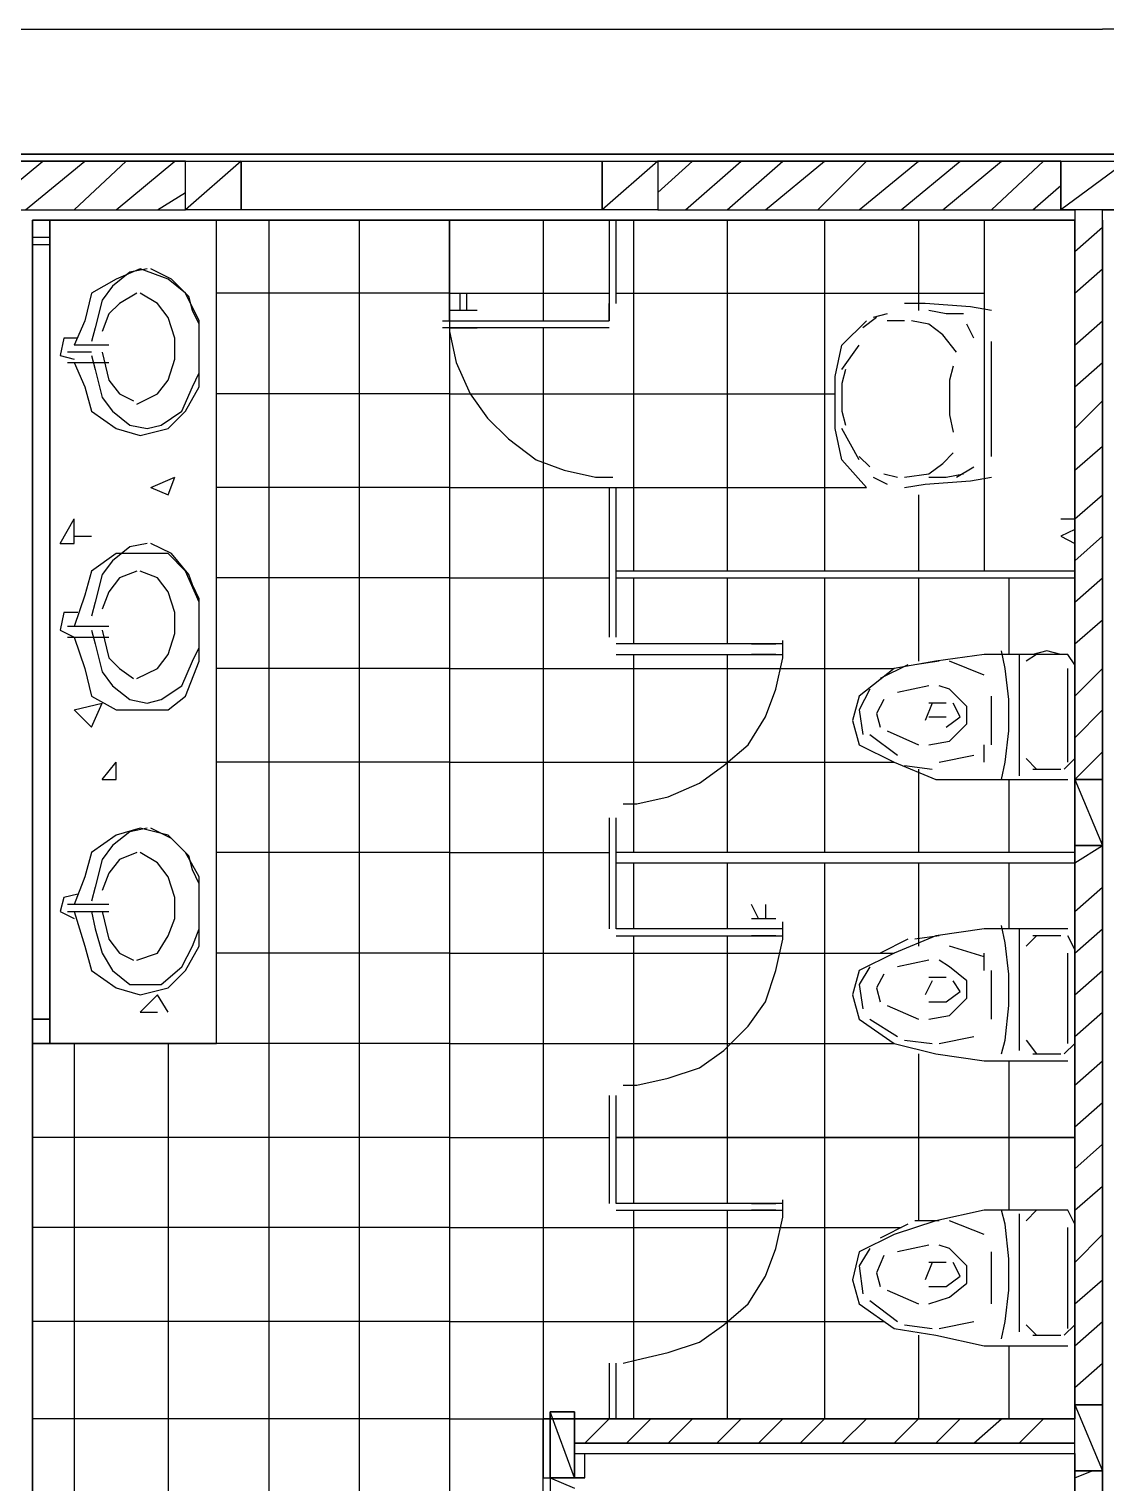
# Model space of a CAD drawing. Header units: millimetres. Extents: x 5 to 415, y 48 to 251.
# Drawn here: x 371.74 to 377.21, y 230.74 to 238.12 of the extents above; entities that cross this region are included whole.
import ezdxf

# ---------------------------------------------------------------- set-up
doc = ezdxf.new("R2010")
doc.units = ezdxf.units.MM
doc.layers.add('P', color=7, linetype='Continuous')

msp = doc.modelspace()

# ---------------------------------------------------------------- linework, layer by layer
at = {"layer": 'P'}
for points in [[(366.042, 238.125), (377.19, 238.125)], [(377.261, 238.125), (377.19, 238.125)], [(308.134, 237.49), (393.982, 237.49)], [(380.771, 237.49), (368.423, 237.49)], [(372.533, 237.455), (370.664, 237.455)], [(370.664, 237.455), (372.533, 237.455)], [(371.51, 237.208), (371.81, 237.455)], [(371.722, 237.208), (372.022, 237.455)], [(371.969, 237.208), (372.233, 237.455)], [(372.181, 237.208), (372.48, 237.455)], [(372.816, 237.455), (372.533, 237.208)], [(372.533, 237.208), (372.533, 237.455)], [(372.533, 237.455), (372.816, 237.455)], [(372.533, 237.455), (372.816, 237.455)], [(372.533, 237.208), (372.533, 237.455)], [(372.816, 237.455), (372.816, 237.208)], [(372.816, 237.455), (374.65, 237.455)], [(372.816, 237.208), (372.816, 237.455)], [(372.816, 237.455), (372.816, 237.208)], [(374.932, 237.455), (374.65, 237.208)], [(374.65, 237.208), (374.65, 237.455)], [(374.65, 237.455), (374.932, 237.455)], [(374.65, 237.455), (374.65, 237.208)], [(374.65, 237.455), (374.932, 237.455)], [(374.65, 237.208), (374.65, 237.455)], [(374.932, 237.296), (375.109, 237.455)], [(376.978, 237.455), (374.932, 237.455)], [(374.932, 237.455), (374.932, 237.208)], [(374.932, 237.455), (374.932, 237.208)], [(374.932, 237.455), (380.771, 237.455)], [(375.073, 237.208), (375.356, 237.455)], [(375.285, 237.208), (375.567, 237.455)], [(375.479, 237.208), (375.779, 237.455)], [(375.744, 237.208), (375.991, 237.455)], [(375.955, 237.208), (376.255, 237.455)], [(376.167, 237.208), (376.467, 237.455)], [(376.379, 237.208), (376.678, 237.455)], [(376.626, 237.208), (376.89, 237.455)], [(376.978, 237.208), (376.978, 237.455)], [(376.978, 237.455), (376.978, 237.208)], [(377.313, 237.455), (376.978, 237.208)], [(376.978, 237.208), (376.978, 237.455)], [(376.978, 237.455), (377.313, 237.455)], [(376.837, 237.208), (376.978, 237.331)], [(372.392, 237.208), (372.533, 237.296)], [(370.664, 237.208), (372.533, 237.208)], [(372.816, 237.208), (372.533, 237.208)], [(372.816, 237.208), (372.533, 237.208)], [(374.65, 237.208), (372.816, 237.208)], [(374.932, 237.208), (374.65, 237.208)], [(374.932, 237.208), (374.65, 237.208)], [(374.932, 237.208), (376.978, 237.208)], [(377.313, 237.208), (376.978, 237.208)], [(376.978, 237.208), (377.049, 237.208)], [(377.19, 237.208), (377.049, 237.208)], [(377.049, 237.208), (377.049, 234.315)], [(377.19, 234.315), (377.19, 237.208)], [(377.19, 237.208), (377.313, 237.208)], [(377.049, 237.155), (371.757, 237.155)], [(371.757, 237.155), (377.049, 237.155)], [(371.757, 229.023), (371.757, 237.155)], [(371.757, 237.155), (371.757, 229.023)], [(371.845, 237.155), (371.845, 232.974)], [(371.845, 232.974), (371.845, 237.155)], [(372.692, 232.974), (372.692, 237.155)], [(372.957, 237.155), (372.957, 229.023)], [(373.415, 237.155), (373.415, 229.023)], [(373.874, 237.155), (373.874, 236.643)], [(373.874, 236.643), (373.874, 237.155)], [(374.35, 237.155), (374.35, 236.643)], [(374.685, 237.155), (374.685, 236.732)], [(374.721, 236.732), (374.721, 237.155)], [(374.809, 237.155), (374.809, 235.373)], [(375.285, 237.155), (375.285, 235.373)], [(375.779, 237.155), (375.779, 235.373)], [(376.255, 237.155), (376.255, 236.696)], [(376.59, 237.155), (376.59, 235.373)], [(376.59, 237.155), (376.59, 235.373)], [(377.049, 237.155), (377.049, 231.069)], [(377.049, 231.069), (377.049, 237.155)], [(377.049, 236.996), (377.19, 237.12)], [(377.19, 237.155), (377.19, 229.288)], [(371.845, 237.067), (371.757, 237.067)], [(371.757, 237.031), (371.845, 237.031)], [(372.251, 236.89), (372.163, 236.82)], [(372.304, 236.908), (372.181, 236.855)], [(372.339, 236.908), (372.251, 236.89)], [(372.445, 236.855), (372.304, 236.908)], [(372.463, 236.855), (372.357, 236.908)], [(377.049, 236.784), (377.19, 236.908)], [(372.181, 236.855), (372.057, 236.784)], [(372.163, 236.82), (372.11, 236.749)], [(372.533, 236.784), (372.445, 236.855)], [(372.551, 236.767), (372.463, 236.855)], [(372.057, 236.784), (372.022, 236.643)], [(372.11, 236.749), (372.075, 236.608)], [(372.198, 236.732), (372.145, 236.679)], [(372.286, 236.784), (372.198, 236.732)], [(372.392, 236.732), (372.304, 236.784)], [(372.445, 236.661), (372.392, 236.732)], [(372.604, 236.643), (372.533, 236.784)], [(372.569, 236.696), (372.551, 236.767)], [(373.874, 236.784), (372.692, 236.784)], [(373.874, 236.784), (374.685, 236.784)], [(373.927, 236.784), (373.927, 236.696)], [(373.962, 236.696), (373.962, 236.784)], [(374.685, 236.732), (374.685, 236.643)], [(374.685, 236.643), (374.685, 236.732)], [(374.721, 236.784), (376.59, 236.784)], [(376.29, 236.732), (376.185, 236.732)], [(376.52, 236.714), (376.29, 236.732)], [(371.757, 228.988), (371.757, 236.696)], [(372.145, 236.679), (372.11, 236.59)], [(372.48, 236.555), (372.445, 236.661)], [(372.604, 236.626), (372.569, 236.696)], [(374.015, 236.696), (373.874, 236.696)], [(373.874, 236.679), (373.874, 236.59)], [(376.043, 236.661), (375.973, 236.608)], [(376.096, 236.679), (376.026, 236.661)], [(376.396, 236.679), (376.308, 236.696)], [(376.484, 236.679), (376.396, 236.679)], [(376.626, 236.696), (376.52, 236.714)], [(372.022, 236.643), (371.969, 236.52)], [(372.075, 236.608), (372.057, 236.538)], [(372.604, 236.485), (372.604, 236.643)], [(372.604, 236.538), (372.604, 236.626)], [(373.839, 236.643), (374.685, 236.643)], [(373.839, 236.643), (374.685, 236.643)], [(374.685, 236.608), (373.839, 236.608)], [(374.685, 236.608), (373.839, 236.608)], [(373.874, 236.643), (374.015, 236.643)], [(373.874, 236.608), (373.874, 229.023)], [(374.015, 236.608), (373.874, 236.608)], [(373.874, 236.608), (374.015, 236.608)], [(373.874, 236.59), (373.909, 236.432)], [(374.35, 236.608), (374.35, 231.069)], [(375.867, 236.52), (375.991, 236.643)], [(376.185, 236.643), (376.096, 236.643)], [(376.308, 236.626), (376.22, 236.643)], [(376.379, 236.573), (376.308, 236.626)], [(376.537, 236.555), (376.502, 236.626)], [(377.049, 231.069), (377.049, 236.643)], [(377.049, 236.643), (377.049, 231.069)], [(377.049, 236.52), (377.19, 236.643)], [(371.916, 236.555), (371.898, 236.467)], [(371.987, 236.555), (371.916, 236.555)], [(372.145, 236.52), (371.969, 236.52)], [(372.48, 236.449), (372.48, 236.555)], [(372.604, 236.467), (372.604, 236.538)], [(375.832, 236.361), (375.867, 236.52)], [(375.867, 236.396), (375.955, 236.52)], [(376.449, 236.485), (376.379, 236.573)], [(376.626, 236.396), (376.626, 236.538)], [(371.898, 236.467), (371.969, 236.449)], [(372.057, 236.485), (371.934, 236.485)], [(371.934, 236.432), (372.057, 236.432)], [(371.969, 236.432), (372.022, 236.308)], [(371.969, 236.432), (372.145, 236.432)], [(372.057, 236.467), (372.075, 236.396)], [(372.11, 236.485), (372.145, 236.343)], [(372.445, 236.343), (372.48, 236.449)], [(372.604, 236.308), (372.604, 236.485)], [(372.604, 236.379), (372.604, 236.467)], [(373.909, 236.432), (373.98, 236.273)], [(377.049, 236.308), (377.19, 236.432)], [(372.075, 236.396), (372.11, 236.255)], [(372.569, 236.308), (372.604, 236.379)], [(375.832, 236.097), (375.832, 236.361)], [(375.885, 236.396), (375.867, 236.326)], [(376.432, 236.414), (376.414, 236.343)], [(376.626, 236.114), (376.626, 236.396)], [(372.022, 236.308), (372.057, 236.185)], [(372.145, 236.343), (372.198, 236.273)], [(372.392, 236.273), (372.445, 236.343)], [(372.516, 236.185), (372.569, 236.308)], [(372.533, 236.185), (372.604, 236.308)], [(375.867, 236.326), (375.867, 236.185)], [(376.414, 236.343), (376.414, 236.167)], [(372.11, 236.255), (372.163, 236.185)], [(372.198, 236.273), (372.269, 236.238)], [(372.286, 236.22), (372.392, 236.273)], [(373.874, 236.273), (372.692, 236.273)], [(373.874, 236.273), (375.832, 236.273)], [(373.98, 236.273), (374.068, 236.149)], [(377.049, 236.097), (377.19, 236.238)], [(372.057, 236.185), (372.181, 236.097)], [(372.163, 236.185), (372.251, 236.114)], [(372.41, 236.114), (372.516, 236.185)], [(372.445, 236.097), (372.533, 236.185)], [(374.068, 236.149), (374.174, 236.044)], [(375.867, 236.185), (375.885, 236.114)], [(376.414, 236.167), (376.432, 236.079)], [(372.181, 236.097), (372.304, 236.061)], [(372.251, 236.114), (372.339, 236.097)], [(372.304, 236.061), (372.445, 236.097)], [(372.339, 236.097), (372.41, 236.114)], [(375.867, 235.938), (375.832, 236.097)], [(375.955, 235.938), (375.867, 236.097)], [(376.626, 235.955), (376.626, 236.114)], [(374.174, 236.044), (374.315, 235.938)], [(377.049, 235.885), (377.19, 236.008)], [(374.315, 235.938), (374.456, 235.885)], [(375.991, 235.797), (375.867, 235.938)], [(375.955, 235.955), (376.008, 235.903)], [(376.308, 235.867), (376.379, 235.92)], [(376.379, 235.92), (376.432, 235.973)], [(372.357, 235.797), (372.48, 235.85)], [(372.445, 235.761), (372.48, 235.85)], [(374.456, 235.885), (374.615, 235.85)], [(374.615, 235.85), (374.703, 235.85)], [(376.026, 235.85), (376.096, 235.814)], [(376.079, 235.867), (376.149, 235.85)], [(376.185, 235.85), (376.308, 235.867)], [(376.308, 235.85), (376.396, 235.85)], [(376.396, 235.85), (376.484, 235.867)], [(376.449, 235.85), (376.537, 235.903)], [(376.52, 235.832), (376.626, 235.85)], [(372.357, 235.797), (372.445, 235.761)], [(373.874, 235.797), (372.692, 235.797)], [(373.874, 235.797), (375.991, 235.797)], [(374.685, 235.797), (374.685, 235.038)], [(374.721, 235.038), (374.721, 235.797)], [(376.185, 235.797), (376.29, 235.814)], [(376.29, 235.814), (376.52, 235.832)], [(376.255, 235.761), (376.255, 235.373)], [(377.049, 235.638), (377.19, 235.761)], [(371.898, 235.514), (371.969, 235.638)], [(371.969, 235.514), (371.969, 235.638)], [(376.978, 235.638), (377.049, 235.638)], [(371.969, 235.55), (372.057, 235.55)], [(377.049, 235.585), (376.978, 235.55)], [(376.978, 235.55), (377.049, 235.514)], [(377.049, 235.426), (377.19, 235.55)], [(371.898, 235.514), (371.969, 235.514)], [(372.251, 235.497), (372.163, 235.426)], [(372.339, 235.514), (372.251, 235.497)], [(372.463, 235.462), (372.357, 235.514)], [(372.181, 235.462), (372.057, 235.373)], [(372.163, 235.426), (372.11, 235.356)], [(372.304, 235.462), (372.181, 235.462)], [(372.445, 235.462), (372.304, 235.462)], [(372.533, 235.373), (372.445, 235.462)], [(372.551, 235.356), (372.463, 235.462)], [(372.057, 235.373), (372.022, 235.25)], [(372.11, 235.356), (372.075, 235.215)], [(372.198, 235.338), (372.145, 235.268)], [(372.286, 235.373), (372.198, 235.338)], [(372.392, 235.338), (372.304, 235.373)], [(372.445, 235.268), (372.392, 235.338)], [(372.604, 235.215), (372.533, 235.373)], [(372.569, 235.303), (372.551, 235.356)], [(373.874, 235.338), (372.692, 235.338)], [(373.874, 235.338), (374.685, 235.338)], [(377.049, 235.373), (374.721, 235.373)], [(374.721, 235.338), (377.049, 235.338)], [(374.809, 235.338), (374.809, 235.003)], [(375.285, 235.338), (375.285, 235.003)], [(375.779, 235.338), (375.779, 233.945)], [(376.255, 235.338), (376.255, 234.915)], [(376.714, 235.338), (376.714, 234.95)], [(377.049, 235.215), (377.19, 235.338)], [(372.022, 235.25), (371.969, 235.091)], [(372.145, 235.268), (372.11, 235.179)], [(372.48, 235.162), (372.445, 235.268)], [(372.604, 235.232), (372.569, 235.303)], [(372.075, 235.215), (372.057, 235.144)], [(372.604, 235.144), (372.604, 235.232)], [(372.604, 235.091), (372.604, 235.215)], [(371.916, 235.162), (371.898, 235.073)], [(371.987, 235.162), (371.916, 235.162)], [(372.48, 235.056), (372.48, 235.162)], [(372.604, 235.073), (372.604, 235.144)], [(377.049, 235.003), (377.19, 235.126)], [(371.898, 235.073), (371.969, 235.038)], [(372.057, 235.091), (371.934, 235.091)], [(371.934, 235.038), (372.057, 235.038)], [(372.145, 235.091), (371.969, 235.091)], [(371.969, 235.038), (372.022, 234.879)], [(371.969, 235.038), (372.145, 235.038)], [(372.057, 235.073), (372.075, 235.003)], [(372.11, 235.073), (372.145, 234.932)], [(372.445, 234.95), (372.48, 235.056)], [(372.604, 234.915), (372.604, 235.091)], [(372.604, 234.985), (372.604, 235.073)], [(372.075, 235.003), (372.11, 234.862)], [(372.569, 234.915), (372.604, 234.985)], [(375.567, 235.003), (374.721, 235.003)], [(375.567, 235.003), (374.721, 235.003)], [(375.408, 235.003), (375.532, 235.003)], [(375.532, 235.003), (375.408, 235.003)], [(375.567, 234.932), (375.567, 235.021)], [(376.696, 234.879), (376.678, 234.968)], [(376.908, 234.968), (376.837, 234.95)], [(376.978, 234.95), (376.908, 234.968)], [(372.145, 234.932), (372.198, 234.879)], [(372.392, 234.879), (372.445, 234.95)], [(372.516, 234.791), (372.569, 234.915)], [(372.533, 234.738), (372.604, 234.915)], [(374.721, 234.95), (375.567, 234.95)], [(374.721, 234.95), (375.567, 234.95)], [(374.809, 234.95), (374.809, 233.945)], [(375.285, 234.95), (375.285, 233.945)], [(375.408, 234.95), (375.532, 234.95)], [(375.532, 234.95), (375.408, 234.95)], [(375.532, 234.774), (375.567, 234.932)], [(376.202, 234.897), (376.061, 234.827)], [(376.343, 234.915), (376.132, 234.879)], [(376.361, 234.915), (376.238, 234.897)], [(376.59, 234.95), (376.343, 234.915)], [(376.59, 234.844), (376.414, 234.915)], [(377.014, 234.95), (376.59, 234.95)], [(376.767, 234.95), (376.767, 234.791)], [(376.855, 234.95), (376.802, 234.915)], [(377.049, 234.897), (377.014, 234.95)], [(372.022, 234.879), (372.057, 234.738)], [(372.11, 234.862), (372.163, 234.791)], [(372.198, 234.879), (372.269, 234.827)], [(372.286, 234.827), (372.392, 234.879)], [(373.874, 234.879), (372.692, 234.879)], [(373.874, 234.879), (376.132, 234.879)], [(376.132, 234.879), (375.955, 234.738)], [(376.714, 234.721), (376.696, 234.879)], [(376.767, 234.879), (376.767, 234.403)], [(377.014, 234.403), (377.014, 234.879)], [(377.049, 234.738), (377.19, 234.879)], [(372.057, 234.738), (372.181, 234.668)], [(372.163, 234.791), (372.251, 234.721)], [(372.41, 234.721), (372.516, 234.791)], [(372.445, 234.668), (372.533, 234.738)], [(375.479, 234.633), (375.532, 234.774)], [(375.955, 234.738), (375.92, 234.615)], [(376.008, 234.774), (375.955, 234.668)], [(376.308, 234.791), (376.149, 234.756)], [(376.414, 234.774), (376.361, 234.791)], [(376.502, 234.685), (376.414, 234.774)], [(376.626, 234.491), (376.626, 234.738)], [(376.767, 234.791), (376.767, 234.491)], [(371.969, 234.668), (372.11, 234.703)], [(371.969, 234.668), (372.057, 234.58)], [(372.057, 234.58), (372.11, 234.703)], [(372.181, 234.668), (372.304, 234.668)], [(372.251, 234.721), (372.339, 234.703)], [(372.304, 234.668), (372.445, 234.668)], [(372.339, 234.703), (372.41, 234.721)], [(375.955, 234.668), (375.973, 234.544)], [(376.079, 234.721), (376.043, 234.65)], [(376.326, 234.703), (376.29, 234.615)], [(376.396, 234.703), (376.308, 234.703)], [(376.467, 234.633), (376.432, 234.703)], [(376.502, 234.597), (376.502, 234.685)], [(376.714, 234.562), (376.714, 234.721)], [(377.049, 234.527), (377.19, 234.668)], [(375.391, 234.491), (375.479, 234.633)], [(375.92, 234.615), (375.955, 234.491)], [(376.043, 234.65), (376.061, 234.58)], [(376.308, 234.633), (376.396, 234.633)], [(376.396, 234.58), (376.467, 234.633)], [(376.414, 234.509), (376.502, 234.597)], [(376.008, 234.544), (376.149, 234.438)], [(376.096, 234.562), (376.255, 234.491)], [(376.696, 234.403), (376.714, 234.562)], [(375.267, 234.386), (375.391, 234.491)], [(375.955, 234.491), (376.132, 234.403)], [(376.308, 234.491), (376.414, 234.509)], [(376.361, 234.403), (376.537, 234.438)], [(376.59, 234.403), (376.59, 234.491)], [(376.767, 234.491), (376.767, 234.333)], [(377.049, 234.315), (377.19, 234.456)], [(372.11, 234.315), (372.181, 234.403)], [(372.181, 234.315), (372.181, 234.403)], [(373.874, 234.403), (372.692, 234.403)], [(373.874, 234.403), (376.132, 234.403)], [(375.144, 234.297), (375.267, 234.386)], [(376.132, 234.403), (376.343, 234.315)], [(376.185, 234.386), (376.326, 234.368)], [(376.255, 234.368), (376.255, 233.945)], [(376.678, 234.315), (376.696, 234.403)], [(376.802, 234.421), (376.855, 234.368)], [(376.837, 234.368), (376.908, 234.368)], [(376.908, 234.368), (376.978, 234.368)], [(376.996, 234.368), (377.049, 234.421)], [(372.11, 234.315), (372.181, 234.315)], [(374.985, 234.227), (375.144, 234.297)], [(376.343, 234.315), (376.59, 234.315)], [(376.59, 234.315), (377.014, 234.315)], [(376.714, 234.315), (376.714, 233.945)], [(377.049, 234.315), (377.19, 234.315)], [(377.049, 234.315), (377.19, 233.98)], [(377.049, 233.98), (377.049, 234.315)], [(377.049, 234.315), (377.19, 234.315)], [(377.049, 234.315), (377.049, 233.98)], [(377.19, 234.315), (377.049, 234.315)], [(377.19, 234.315), (377.19, 233.98)], [(377.19, 233.98), (377.19, 234.315)], [(374.826, 234.192), (374.985, 234.227)], [(374.756, 234.192), (374.826, 234.192)], [(372.304, 234.068), (372.181, 234.033)], [(372.339, 234.068), (372.251, 234.05)], [(372.445, 234.033), (372.304, 234.068)], [(372.463, 234.015), (372.357, 234.068)], [(374.685, 234.121), (374.685, 233.645)], [(374.721, 233.645), (374.721, 234.121)], [(372.181, 234.033), (372.057, 233.945)], [(372.251, 234.05), (372.163, 233.98)], [(372.533, 233.945), (372.445, 234.033)], [(372.551, 233.927), (372.463, 234.015)], [(372.057, 233.945), (372.022, 233.821)], [(372.163, 233.98), (372.11, 233.909)], [(372.286, 233.945), (372.198, 233.909)], [(372.392, 233.892), (372.304, 233.945)], [(372.604, 233.821), (372.533, 233.945)], [(372.569, 233.856), (372.551, 233.927)], [(373.874, 233.945), (372.692, 233.945)], [(373.874, 233.945), (374.685, 233.945)], [(377.049, 233.945), (374.721, 233.945)], [(374.862, 233.945), (374.773, 233.945)], [(377.049, 233.892), (377.19, 233.98)], [(377.19, 233.98), (377.049, 233.98)], [(377.049, 233.98), (377.049, 231.14)], [(377.19, 233.98), (377.049, 233.98)], [(377.049, 233.98), (377.19, 233.98)], [(377.19, 231.14), (377.19, 233.98)], [(372.11, 233.909), (372.075, 233.768)], [(372.198, 233.909), (372.145, 233.839)], [(372.445, 233.821), (372.392, 233.892)], [(372.604, 233.786), (372.569, 233.856)], [(374.721, 233.892), (377.049, 233.892)], [(374.773, 233.892), (374.862, 233.892)], [(374.809, 233.892), (374.809, 233.557)], [(375.285, 233.892), (375.285, 233.557)], [(375.779, 233.892), (375.779, 232.498)], [(376.255, 233.892), (376.255, 233.468)], [(376.714, 233.892), (376.714, 233.557)], [(372.022, 233.821), (371.969, 233.68)], [(372.145, 233.839), (372.11, 233.751)], [(372.48, 233.715), (372.445, 233.821)], [(372.604, 233.645), (372.604, 233.821)], [(372.604, 233.715), (372.604, 233.786)], [(371.916, 233.715), (371.898, 233.645)], [(371.987, 233.733), (371.916, 233.715)], [(372.075, 233.768), (372.057, 233.698)], [(372.48, 233.609), (372.48, 233.715)], [(372.604, 233.627), (372.604, 233.715)], [(377.049, 233.645), (377.19, 233.768)], [(371.898, 233.645), (371.969, 233.609)], [(372.057, 233.68), (371.934, 233.68)], [(371.934, 233.645), (372.057, 233.645)], [(372.145, 233.68), (371.969, 233.68)], [(371.969, 233.645), (372.022, 233.468)], [(371.969, 233.645), (372.145, 233.645)], [(372.057, 233.645), (372.075, 233.557)], [(372.11, 233.645), (372.145, 233.504)], [(372.604, 233.468), (372.604, 233.645)], [(372.604, 233.557), (372.604, 233.627)], [(374.685, 233.645), (374.685, 233.557)], [(374.721, 233.557), (374.721, 233.645)], [(375.444, 233.609), (375.408, 233.68)], [(375.479, 233.68), (375.479, 233.609)], [(372.075, 233.557), (372.11, 233.433)], [(372.445, 233.521), (372.48, 233.609)], [(372.569, 233.468), (372.604, 233.557)], [(375.567, 233.557), (374.721, 233.557)], [(375.567, 233.557), (374.721, 233.557)], [(375.408, 233.609), (375.532, 233.609)], [(375.532, 233.557), (375.408, 233.557)], [(375.567, 233.504), (375.567, 233.592)], [(376.59, 233.557), (376.343, 233.521)], [(377.014, 233.557), (376.59, 233.557)], [(376.696, 233.486), (376.678, 233.574)], [(376.767, 233.557), (376.767, 233.398)], [(377.049, 233.433), (377.19, 233.557)], [(372.145, 233.504), (372.198, 233.433)], [(372.392, 233.433), (372.445, 233.521)], [(374.721, 233.521), (375.567, 233.521)], [(374.721, 233.521), (375.567, 233.521)], [(374.809, 233.521), (374.809, 232.498)], [(375.285, 233.521), (375.285, 232.498)], [(375.408, 233.521), (375.532, 233.521)], [(375.532, 233.521), (375.408, 233.521)], [(375.532, 233.345), (375.567, 233.504)], [(376.202, 233.504), (376.061, 233.433)], [(376.343, 233.521), (376.132, 233.433)], [(376.361, 233.521), (376.238, 233.504)], [(376.714, 233.327), (376.696, 233.486)], [(376.855, 233.521), (376.802, 233.468)], [(376.908, 233.521), (376.837, 233.521)], [(376.978, 233.521), (376.908, 233.521)], [(377.049, 233.451), (377.014, 233.521)], [(372.022, 233.468), (372.057, 233.345)], [(372.11, 233.433), (372.163, 233.345)], [(372.198, 233.433), (372.269, 233.398)], [(372.286, 233.398), (372.392, 233.433)], [(372.516, 233.363), (372.569, 233.468)], [(372.533, 233.345), (372.604, 233.468)], [(373.874, 233.433), (372.692, 233.433)], [(373.874, 233.433), (376.132, 233.433)], [(376.132, 233.433), (375.955, 233.345)], [(376.59, 233.415), (376.414, 233.468)], [(376.59, 233.345), (376.59, 233.433)], [(376.767, 233.433), (376.767, 232.974)], [(377.014, 232.974), (377.014, 233.433)], [(372.057, 233.345), (372.181, 233.257)], [(372.163, 233.345), (372.251, 233.274)], [(372.41, 233.274), (372.516, 233.363)], [(372.445, 233.257), (372.533, 233.345)], [(375.479, 233.186), (375.532, 233.345)], [(375.955, 233.345), (375.92, 233.221)], [(376.008, 233.363), (375.955, 233.274)], [(376.308, 233.398), (376.149, 233.363)], [(376.414, 233.363), (376.361, 233.398)], [(376.502, 233.292), (376.414, 233.363)], [(376.626, 233.098), (376.626, 233.345)], [(376.767, 233.398), (376.767, 233.098)], [(377.049, 233.221), (377.19, 233.345)], [(372.181, 233.257), (372.304, 233.221)], [(372.251, 233.274), (372.339, 233.274)], [(372.304, 233.221), (372.445, 233.257)], [(372.339, 233.274), (372.41, 233.274)], [(375.955, 233.274), (375.973, 233.151)], [(376.079, 233.327), (376.043, 233.257)], [(376.043, 233.257), (376.061, 233.186)], [(376.326, 233.292), (376.29, 233.221)], [(376.396, 233.31), (376.308, 233.31)], [(376.467, 233.239), (376.432, 233.292)], [(376.502, 233.204), (376.502, 233.292)], [(376.714, 233.168), (376.714, 233.327)], [(372.304, 233.133), (372.392, 233.221)], [(372.445, 233.133), (372.392, 233.221)], [(375.391, 233.063), (375.479, 233.186)], [(375.92, 233.221), (375.955, 233.098)], [(376.308, 233.186), (376.396, 233.186)], [(376.396, 233.186), (376.467, 233.239)], [(376.414, 233.116), (376.502, 233.204)], [(372.304, 233.133), (372.392, 233.133)], [(376.096, 233.168), (376.255, 233.098)], [(376.308, 233.098), (376.414, 233.116)], [(376.696, 232.992), (376.714, 233.168)], [(377.049, 233.01), (377.19, 233.133)], [(371.757, 233.098), (371.845, 233.098)], [(371.845, 233.098), (371.757, 233.098)], [(375.267, 232.939), (375.391, 233.063)], [(375.955, 233.098), (376.132, 232.974)], [(376.008, 233.098), (376.149, 233.01)], [(376.767, 233.098), (376.767, 232.939)], [(373.874, 232.974), (371.757, 232.974)], [(371.757, 232.974), (371.845, 232.974)], [(371.845, 232.974), (372.692, 232.974)], [(371.969, 232.974), (371.969, 229.023)], [(372.445, 232.974), (372.445, 229.023)], [(373.874, 232.974), (376.132, 232.974)], [(376.132, 232.974), (376.343, 232.922)], [(376.185, 232.992), (376.326, 232.974)], [(376.361, 232.974), (376.537, 233.01)], [(376.678, 232.922), (376.696, 232.992)], [(376.802, 232.992), (376.855, 232.922)], [(376.996, 232.922), (377.049, 232.974)], [(375.144, 232.851), (375.267, 232.939)], [(376.255, 232.922), (376.255, 232.498)], [(376.343, 232.922), (376.59, 232.886)], [(376.837, 232.922), (376.908, 232.922)], [(376.908, 232.922), (376.978, 232.922)], [(374.985, 232.798), (375.144, 232.851)], [(376.59, 232.886), (377.014, 232.886)], [(376.714, 232.886), (376.714, 232.498)], [(377.049, 232.763), (377.19, 232.886)], [(374.756, 232.763), (374.826, 232.763)], [(374.826, 232.763), (374.985, 232.798)], [(374.685, 232.71), (374.685, 232.251)], [(374.721, 232.251), (374.721, 232.71)], [(377.049, 232.551), (377.19, 232.675)], [(373.874, 232.498), (371.757, 232.498)], [(373.874, 232.498), (374.685, 232.498)], [(374.721, 232.498), (377.049, 232.498)], [(377.049, 232.498), (374.721, 232.498)], [(374.809, 232.498), (374.809, 232.163)], [(375.285, 232.498), (375.285, 232.163)], [(375.779, 232.498), (375.779, 231.069)], [(376.255, 232.498), (376.255, 232.075)], [(376.714, 232.498), (376.714, 232.128)], [(377.049, 232.339), (377.19, 232.463)], [(374.685, 232.251), (374.685, 232.163)], [(374.721, 232.163), (374.721, 232.251)], [(377.049, 232.128), (377.19, 232.251)], [(375.567, 232.163), (374.721, 232.163)], [(375.567, 232.163), (374.721, 232.163)], [(375.408, 232.163), (375.532, 232.163)], [(375.532, 232.163), (375.408, 232.163)], [(375.567, 232.093), (375.567, 232.181)], [(374.721, 232.128), (375.567, 232.128)], [(374.721, 232.128), (375.567, 232.128)], [(374.809, 232.128), (374.809, 231.069)], [(375.285, 232.128), (375.285, 231.069)], [(375.408, 232.128), (375.532, 232.128)], [(375.532, 232.128), (375.408, 232.128)], [(375.532, 231.934), (375.567, 232.093)], [(376.343, 232.075), (376.132, 232.004)], [(376.361, 232.075), (376.238, 232.075)], [(376.59, 232.128), (376.343, 232.075)], [(376.59, 232.004), (376.414, 232.075)], [(377.014, 232.128), (376.59, 232.128)], [(376.696, 232.057), (376.678, 232.128)], [(376.767, 232.11), (376.767, 231.969)], [(376.855, 232.128), (376.802, 232.075)], [(376.908, 232.128), (376.837, 232.128)], [(376.978, 232.128), (376.908, 232.128)], [(377.049, 232.057), (377.014, 232.128)], [(373.874, 232.04), (371.757, 232.04)], [(373.874, 232.04), (376.167, 232.04)], [(376.132, 232.004), (375.955, 231.916)], [(376.202, 232.057), (376.061, 231.987)], [(376.714, 231.881), (376.696, 232.057)], [(376.767, 232.04), (376.767, 231.528)], [(377.014, 231.528), (377.014, 232.04)], [(377.049, 231.863), (377.19, 232.004)], [(375.479, 231.793), (375.532, 231.934)], [(376.008, 231.934), (375.955, 231.846)], [(376.308, 231.951), (376.149, 231.916)], [(376.414, 231.934), (376.361, 231.951)], [(376.502, 231.846), (376.414, 231.934)], [(376.767, 231.969), (376.767, 231.652)], [(375.955, 231.916), (375.92, 231.775)], [(376.079, 231.898), (376.043, 231.81)], [(376.326, 231.863), (376.29, 231.775)], [(376.396, 231.863), (376.308, 231.863)], [(376.467, 231.793), (376.432, 231.863)], [(376.626, 231.652), (376.626, 231.916)], [(376.714, 231.722), (376.714, 231.881)], [(375.391, 231.652), (375.479, 231.793)], [(375.955, 231.846), (375.973, 231.704)], [(376.043, 231.81), (376.061, 231.74)], [(376.396, 231.74), (376.467, 231.793)], [(376.502, 231.757), (376.502, 231.846)], [(375.92, 231.775), (375.955, 231.652)], [(376.096, 231.722), (376.255, 231.652)], [(376.308, 231.74), (376.396, 231.74)], [(376.414, 231.687), (376.502, 231.757)], [(376.696, 231.563), (376.714, 231.722)], [(377.049, 231.652), (377.19, 231.775)], [(375.267, 231.546), (375.391, 231.652)], [(375.955, 231.652), (376.132, 231.528)], [(376.008, 231.669), (376.149, 231.563)], [(376.308, 231.652), (376.414, 231.687)], [(376.767, 231.652), (376.767, 231.51)], [(373.874, 231.563), (371.757, 231.563)], [(373.874, 231.563), (376.079, 231.563)], [(376.361, 231.528), (376.537, 231.563)], [(376.678, 231.475), (376.696, 231.563)], [(377.049, 231.44), (377.19, 231.563)], [(375.144, 231.458), (375.267, 231.546)], [(376.132, 231.528), (376.343, 231.493)], [(376.185, 231.546), (376.326, 231.528)], [(376.255, 231.493), (376.255, 231.069)], [(376.343, 231.493), (376.59, 231.44)], [(376.802, 231.546), (376.855, 231.493)], [(376.837, 231.493), (376.908, 231.493)], [(376.908, 231.493), (376.978, 231.493)], [(376.996, 231.493), (377.049, 231.546)], [(374.985, 231.405), (375.144, 231.458)], [(376.59, 231.44), (377.014, 231.44)], [(376.714, 231.44), (376.714, 231.069)], [(374.685, 231.352), (374.685, 231.281)], [(374.721, 231.281), (374.721, 231.352)], [(374.756, 231.352), (374.826, 231.369)], [(374.826, 231.369), (374.985, 231.405)], [(377.049, 231.228), (377.19, 231.352)], [(374.685, 231.281), (374.685, 231.069)], [(374.685, 231.281), (374.685, 231.069)], [(374.721, 231.069), (374.721, 231.281)], [(377.049, 231.14), (377.19, 231.14)], [(377.049, 231.14), (377.19, 230.805)], [(377.049, 230.805), (377.049, 231.14)], [(377.049, 231.14), (377.19, 231.14)], [(377.049, 231.14), (377.049, 231.069)], [(377.19, 231.14), (377.049, 231.14)], [(377.19, 231.14), (377.19, 230.805)], [(377.19, 230.805), (377.19, 231.14)], [(373.874, 231.069), (371.757, 231.069)], [(373.874, 231.069), (374.35, 231.069)], [(377.049, 231.069), (374.35, 231.069)], [(374.35, 231.069), (377.049, 231.069)], [(374.35, 231.069), (374.35, 230.77)], [(374.35, 230.77), (374.35, 231.069)], [(374.35, 231.069), (374.685, 231.069)], [(374.509, 231.105), (374.385, 231.105)], [(374.385, 231.105), (374.385, 230.77)], [(374.509, 230.77), (374.385, 231.105)], [(374.385, 231.105), (374.509, 231.105)], [(374.385, 230.77), (374.385, 231.105)], [(374.509, 230.77), (374.509, 231.105)], [(374.509, 231.105), (374.509, 230.77)], [(377.049, 231.069), (374.509, 231.069)], [(374.509, 231.069), (374.509, 230.946)], [(374.562, 230.946), (374.685, 231.069)], [(374.721, 231.069), (377.049, 231.069)], [(374.773, 230.946), (374.897, 231.069)], [(374.985, 230.946), (375.109, 231.069)], [(375.232, 230.946), (375.356, 231.069)], [(375.444, 230.946), (375.567, 231.069)], [(375.655, 230.946), (375.779, 231.069)], [(375.867, 230.946), (375.991, 231.069)], [(376.132, 230.946), (376.255, 231.069)], [(376.343, 230.946), (376.467, 231.069)], [(376.537, 230.946), (376.678, 231.069)], [(376.767, 230.946), (376.89, 231.069)], [(377.049, 230.893), (377.049, 231.069)], [(377.049, 230.946), (374.509, 230.946)], [(374.509, 230.946), (377.049, 230.946)], [(374.509, 230.77), (374.509, 230.946)], [(374.509, 230.893), (377.049, 230.893)], [(374.509, 230.893), (374.509, 230.77)], [(374.562, 230.77), (374.562, 230.893)], [(377.049, 228.953), (377.049, 230.893)], [(377.049, 230.893), (377.049, 228.953)], [(377.049, 230.893), (377.049, 230.805)], [(374.35, 230.77), (374.562, 230.77)], [(374.35, 229.2), (374.35, 230.77)], [(374.385, 230.77), (374.385, 229.2)], [(374.385, 230.77), (374.509, 230.77)], [(374.509, 230.77), (374.385, 230.77)], [(374.509, 230.77), (374.385, 230.77)], [(374.562, 230.77), (374.385, 230.77)], [(374.385, 230.77), (374.509, 230.717)], [(377.049, 230.77), (377.137, 230.805)], [(377.19, 230.805), (377.049, 230.805)], [(377.049, 230.805), (377.049, 228.953)], [(377.19, 230.805), (377.049, 230.805)], [(377.049, 230.805), (377.19, 230.805)], [(377.19, 229.288), (377.19, 230.805)]]:
    msp.add_lwpolyline(points, dxfattribs=at)

doc.saveas('drawing.dxf')
